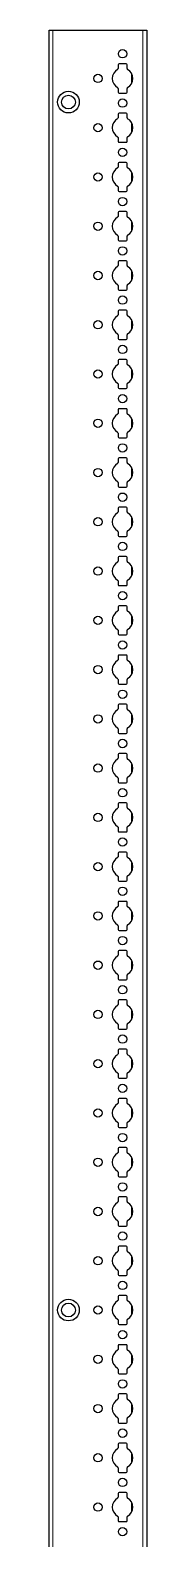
# Model space of a CAD drawing. Header units: millimetres. Extents: x -199 to 4350, y -1647 to 1507.
# Drawn here: x 2950 to 3000, y -318 to 447 of the extents above; entities that cross this region are included whole.
import ezdxf

# ---------------------------------------------------------------- set-up
doc = ezdxf.new("R2010")
doc.units = ezdxf.units.MM

msp = doc.modelspace()

# ---------------------------------------------------------------- linework, layer by layer
at = {"color": 7, "linetype": 'Continuous', "lineweight": 25}
for p, q in [((2950.39, -851.79), (2950.39, 447.21)), ((2950.39, 447.21), (2952.39, 447.21)), ((2952.39, 447.21), (2998.09, 447.21)), ((2998.09, 447.21), (3000.09, 447.21)), ((3000.09, 447.21), (3000.09, -851.79)), ((2985.44, 429.61), (2985.44, 427.73)), ((2989.54, 430.11), (2985.94, 430.11)), ((2990.04, 427.73), (2990.04, 429.61)), ((2985.44, 417.68), (2985.44, 415.81)), ((2985.94, 415.31), (2989.54, 415.31)), ((2990.04, 415.81), (2990.04, 417.68)), ((2985.44, 404.61), (2985.44, 402.73)), ((2989.54, 405.11), (2985.94, 405.11)), ((2990.04, 402.73), (2990.04, 404.61)), ((2985.44, 392.68), (2985.44, 390.81)), ((2990.04, 390.81), (2990.04, 392.68)), ((2985.94, 390.31), (2989.54, 390.31)), ((2985.44, 379.61), (2985.44, 377.73)), ((2989.54, 380.11), (2985.94, 380.11)), ((2990.04, 377.73), (2990.04, 379.61)), ((2985.44, 367.68), (2985.44, 365.81)), ((2990.04, 365.81), (2990.04, 367.68)), ((2985.94, 365.31), (2989.54, 365.31)), ((2985.44, 354.61), (2985.44, 352.73)), ((2989.54, 355.11), (2985.94, 355.11)), ((2990.04, 352.73), (2990.04, 354.61)), ((2985.44, 342.68), (2985.44, 340.81)), ((2985.94, 340.31), (2989.54, 340.31)), ((2990.04, 340.81), (2990.04, 342.68)), ((2985.44, 329.61), (2985.44, 327.73)), ((2989.54, 330.11), (2985.94, 330.11)), ((2990.04, 327.73), (2990.04, 329.61)), ((2985.44, 317.68), (2985.44, 315.81)), ((2985.94, 315.31), (2989.54, 315.31)), ((2990.04, 315.81), (2990.04, 317.68)), ((2985.44, 304.61), (2985.44, 302.73)), ((2989.54, 305.11), (2985.94, 305.11)), ((2990.04, 302.73), (2990.04, 304.61)), ((2985.44, 292.68), (2985.44, 290.81)), ((2990.04, 290.81), (2990.04, 292.68)), ((2985.94, 290.31), (2989.54, 290.31)), ((2985.44, 279.61), (2985.44, 277.73)), ((2989.54, 280.11), (2985.94, 280.11)), ((2990.04, 277.73), (2990.04, 279.61)), ((2985.44, 267.68), (2985.44, 265.81)), ((2985.94, 265.31), (2989.54, 265.31)), ((2990.04, 265.81), (2990.04, 267.68)), ((2985.44, 254.61), (2985.44, 252.73)), ((2989.54, 255.11), (2985.94, 255.11)), ((2990.04, 252.73), (2990.04, 254.61)), ((2985.44, 242.68), (2985.44, 240.81)), ((2985.94, 240.31), (2989.54, 240.31)), ((2990.04, 240.81), (2990.04, 242.68)), ((2989.54, 230.11), (2985.94, 230.11)), ((2985.44, 229.61), (2985.44, 227.73)), ((2990.04, 227.73), (2990.04, 229.61)), ((2985.44, 217.68), (2985.44, 215.81)), ((2985.94, 215.31), (2989.54, 215.31)), ((2990.04, 215.81), (2990.04, 217.68)), ((2985.44, 204.61), (2985.44, 202.73)), ((2989.54, 205.11), (2985.94, 205.11)), ((2990.04, 202.73), (2990.04, 204.61)), ((2985.44, 192.68), (2985.44, 190.81)), ((2990.04, 190.81), (2990.04, 192.68)), ((2985.94, 190.31), (2989.54, 190.31)), ((2985.44, 179.61), (2985.44, 177.73)), ((2989.54, 180.11), (2985.94, 180.11)), ((2990.04, 177.73), (2990.04, 179.61)), ((2985.44, 167.68), (2985.44, 165.81)), ((2985.94, 165.31), (2989.54, 165.31)), ((2990.04, 165.81), (2990.04, 167.68)), ((2985.44, 154.61), (2985.44, 152.73)), ((2989.54, 155.11), (2985.94, 155.11)), ((2990.04, 152.73), (2990.04, 154.61)), ((2985.44, 142.68), (2985.44, 140.81)), ((2985.94, 140.31), (2989.54, 140.31)), ((2990.04, 140.81), (2990.04, 142.68)), ((2985.44, 129.61), (2985.44, 127.73)), ((2989.54, 130.11), (2985.94, 130.11)), ((2990.04, 127.73), (2990.04, 129.61)), ((2985.44, 117.68), (2985.44, 115.81)), ((2985.94, 115.31), (2989.54, 115.31)), ((2990.04, 115.81), (2990.04, 117.68)), ((2985.44, 104.61), (2985.44, 102.73)), ((2989.54, 105.11), (2985.94, 105.11)), ((2990.04, 102.73), (2990.04, 104.61)), ((2985.44, 92.68), (2985.44, 90.81)), ((2990.04, 90.81), (2990.04, 92.68)), ((2985.94, 90.31), (2989.54, 90.31)), ((2985.44, 79.61), (2985.44, 77.73)), ((2989.54, 80.11), (2985.94, 80.11)), ((2990.04, 77.73), (2990.04, 79.61)), ((2985.44, 67.68), (2985.44, 65.81)), ((2985.94, 65.31), (2989.54, 65.31)), ((2990.04, 65.81), (2990.04, 67.68)), ((2985.44, 54.61), (2985.44, 52.73)), ((2989.54, 55.11), (2985.94, 55.11)), ((2990.04, 52.73), (2990.04, 54.61)), ((2985.44, 42.68), (2985.44, 40.81)), ((2985.94, 40.31), (2989.54, 40.31)), ((2990.04, 40.81), (2990.04, 42.68)), ((2985.44, 29.61), (2985.44, 27.73)), ((2989.54, 30.11), (2985.94, 30.11)), ((2990.04, 27.73), (2990.04, 29.61)), ((2985.44, 17.68), (2985.44, 15.81)), ((2990.04, 15.81), (2990.04, 17.68)), ((2985.94, 15.31), (2989.54, 15.31)), ((2985.44, 4.61), (2985.44, 2.73)), ((2989.54, 5.11), (2985.94, 5.11)), ((2990.04, 2.73), (2990.04, 4.61)), ((2985.44, -7.32), (2985.44, -9.19)), ((2990.04, -9.19), (2990.04, -7.32)), ((2985.94, -9.69), (2989.54, -9.69)), ((2985.44, -20.39), (2985.44, -22.27)), ((2989.54, -19.89), (2985.94, -19.89)), ((2990.04, -22.27), (2990.04, -20.39)), ((2985.44, -32.32), (2985.44, -34.19)), ((2985.94, -34.69), (2989.54, -34.69)), ((2990.04, -34.19), (2990.04, -32.32)), ((2985.44, -45.39), (2985.44, -47.27)), ((2989.54, -44.89), (2985.94, -44.89)), ((2990.04, -47.27), (2990.04, -45.39)), ((2985.44, -57.32), (2985.44, -59.19)), ((2985.94, -59.69), (2989.54, -59.69)), ((2990.04, -59.19), (2990.04, -57.32)), ((2985.44, -70.39), (2985.44, -72.27)), ((2989.54, -69.89), (2985.94, -69.89)), ((2990.04, -72.27), (2990.04, -70.39)), ((2985.44, -82.32), (2985.44, -84.19)), ((2990.04, -84.19), (2990.04, -82.32)), ((2985.94, -84.69), (2989.54, -84.69)), ((2985.44, -95.39), (2985.44, -97.27)), ((2989.54, -94.89), (2985.94, -94.89)), ((2990.04, -97.27), (2990.04, -95.39)), ((2985.44, -107.32), (2985.44, -109.19)), ((2985.94, -109.69), (2989.54, -109.69)), ((2990.04, -109.19), (2990.04, -107.32)), ((2985.44, -120.39), (2985.44, -122.27)), ((2989.54, -119.89), (2985.94, -119.89)), ((2990.04, -122.27), (2990.04, -120.39)), ((2985.44, -132.32), (2985.44, -134.19)), ((2985.94, -134.69), (2989.54, -134.69)), ((2990.04, -134.19), (2990.04, -132.32)), ((2985.44, -145.39), (2985.44, -147.27)), ((2989.54, -144.89), (2985.94, -144.89)), ((2990.04, -147.27), (2990.04, -145.39)), ((2985.44, -157.32), (2985.44, -159.19)), ((2985.94, -159.69), (2989.54, -159.69)), ((2990.04, -159.19), (2990.04, -157.32)), ((2985.44, -170.39), (2985.44, -172.27)), ((2989.54, -169.89), (2985.94, -169.89)), ((2990.04, -172.27), (2990.04, -170.39)), ((2985.44, -182.32), (2985.44, -184.19)), ((2990.04, -184.19), (2990.04, -182.32)), ((2985.94, -184.69), (2989.54, -184.69)), ((2985.44, -195.39), (2985.44, -197.27)), ((2989.54, -194.89), (2985.94, -194.89)), ((2990.04, -197.27), (2990.04, -195.39)), ((2985.44, -207.32), (2985.44, -209.19)), ((2985.94, -209.69), (2989.54, -209.69)), ((2990.04, -209.19), (2990.04, -207.32)), ((2985.44, -220.39), (2985.44, -222.27)), ((2989.54, -219.89), (2985.94, -219.89)), ((2990.04, -222.27), (2990.04, -220.39)), ((2985.44, -232.32), (2985.44, -234.19)), ((2985.94, -234.69), (2989.54, -234.69)), ((2990.04, -234.19), (2990.04, -232.32)), ((2989.54, -244.89), (2985.94, -244.89)), ((2985.44, -245.39), (2985.44, -247.27)), ((2990.04, -247.27), (2990.04, -245.39)), ((2985.44, -257.32), (2985.44, -259.19)), ((2985.94, -259.69), (2989.54, -259.69)), ((2990.04, -259.19), (2990.04, -257.32)), ((2985.44, -270.39), (2985.44, -272.27)), ((2989.54, -269.89), (2985.94, -269.89)), ((2990.04, -272.27), (2990.04, -270.39)), ((2985.44, -282.32), (2985.44, -284.19)), ((2990.04, -284.19), (2990.04, -282.32)), ((2985.94, -284.69), (2989.54, -284.69)), ((2985.44, -295.39), (2985.44, -297.27)), ((2989.54, -294.89), (2985.94, -294.89)), ((2990.04, -297.27), (2990.04, -295.39)), ((2985.44, -307.32), (2985.44, -309.19)), ((2985.94, -309.69), (2989.54, -309.69)), ((2990.04, -309.19), (2990.04, -307.32))]:
    msp.add_line(p, q, dxfattribs=at)
at = {"color": 8, "linetype": 'Continuous', "lineweight": 18}
for p, q in [((2952.39, 447.21), (2952.39, -851.79)), ((2998.09, -851.79), (2998.09, 447.21)), ((2992.24, 420), (2992.24, 425.41)), ((2992.24, 395), (2992.24, 400.41)), ((2992.24, 370), (2992.24, 375.41)), ((2992.24, 345), (2992.24, 350.41)), ((2992.24, 320), (2992.24, 325.41)), ((2992.24, 295), (2992.24, 300.41)), ((2992.24, 270), (2992.24, 275.41)), ((2992.24, 245), (2992.24, 250.41)), ((2992.24, 220), (2992.24, 225.41)), ((2992.24, 195), (2992.24, 200.41)), ((2992.24, 170), (2992.24, 175.41)), ((2992.24, 145), (2992.24, 150.41)), ((2992.24, 120), (2992.24, 125.41)), ((2992.24, 95), (2992.24, 100.41)), ((2992.24, 70), (2992.24, 75.41)), ((2992.24, 45), (2992.24, 50.41)), ((2992.24, 20), (2992.24, 25.41)), ((2992.24, -5), (2992.24, 0.41)), ((2992.24, -30), (2992.24, -24.59)), ((2992.24, -55), (2992.24, -49.59)), ((2992.24, -80), (2992.24, -74.59)), ((2992.24, -105), (2992.24, -99.59)), ((2992.24, -130), (2992.24, -124.59)), ((2992.24, -155), (2992.24, -149.59)), ((2992.24, -180), (2992.24, -174.59)), ((2992.24, -205), (2992.24, -199.59)), ((2992.24, -230), (2992.24, -224.59)), ((2992.24, -255), (2992.24, -249.59)), ((2992.24, -280), (2992.24, -274.59)), ((2992.24, -305), (2992.24, -299.59))]:
    msp.add_line(p, q, dxfattribs=at)
at = {"color": 7, "linetype": 'Continuous', "lineweight": 25}
for centre, radius in [((2987.74, 435.21), 2.12), ((2975.24, 422.71), 2.12), ((2960.24, 410.71), 5.5), ((2960.24, 410.71), 3.5), ((2987.74, 410.21), 2.12), ((2975.24, 397.71), 2.12), ((2987.74, 385.21), 2.12), ((2975.24, 372.71), 2.12), ((2987.74, 360.21), 2.12), ((2975.24, 347.71), 2.12), ((2987.74, 335.21), 2.12), ((2975.24, 322.71), 2.12), ((2987.74, 310.21), 2.12), ((2975.24, 297.71), 2.12), ((2987.74, 285.21), 2.12), ((2975.24, 272.71), 2.12), ((2987.74, 260.21), 2.12), ((2975.24, 247.71), 2.12), ((2987.74, 235.21), 2.12), ((2975.24, 222.71), 2.12), ((2987.74, 210.21), 2.12), ((2975.24, 197.71), 2.12), ((2987.74, 185.21), 2.12), ((2975.24, 172.71), 2.12), ((2987.74, 160.21), 2.12), ((2975.24, 147.71), 2.12), ((2987.74, 135.21), 2.12), ((2975.24, 122.71), 2.12), ((2987.74, 110.21), 2.12), ((2975.24, 97.71), 2.12), ((2987.74, 85.21), 2.12), ((2975.24, 72.71), 2.12), ((2987.74, 60.21), 2.12), ((2975.24, 47.71), 2.12), ((2987.74, 35.21), 2.12), ((2975.24, 22.71), 2.12), ((2987.74, 10.21), 2.12), ((2975.24, -2.29), 2.12), ((2987.74, -14.79), 2.12), ((2975.24, -27.29), 2.12), ((2987.74, -39.79), 2.12), ((2975.24, -52.29), 2.12), ((2987.74, -64.79), 2.12), ((2975.24, -77.29), 2.12), ((2987.74, -89.79), 2.12), ((2975.24, -102.29), 2.12), ((2987.74, -114.79), 2.12), ((2975.24, -127.29), 2.12), ((2987.74, -139.79), 2.12), ((2975.24, -152.29), 2.12), ((2987.74, -164.79), 2.12), ((2975.24, -177.29), 2.12), ((2987.74, -189.79), 2.12), ((2960.24, -202.29), 5.5), ((2960.24, -202.29), 3.5), ((2975.24, -202.29), 2.12), ((2987.74, -214.79), 2.12), ((2975.24, -227.29), 2.12), ((2987.74, -239.79), 2.12), ((2975.24, -252.29), 2.12), ((2987.74, -264.79), 2.12), ((2975.24, -277.29), 2.12), ((2987.74, -289.79), 2.12), ((2975.24, -302.29), 2.12), ((2987.74, -314.79), 2.12)]:
    msp.add_circle(centre, radius, dxfattribs=at)
for centre, radius, start, end in [((2985.94, 429.61), 0.5, 90, 180), ((2989.54, 429.61), 0.5, 0, 90), ((2987.74, 422.71), 5.25, 119.14074, 240.85926), ((2984.94, 427.73), 0.5, 299.14074, 0), ((2990.54, 427.73), 0.5, 180, 240.85926), ((2987.74, 422.71), 5.25, 299.14074, 60.85926), ((2984.94, 417.68), 0.5, 0, 60.85926), ((2985.94, 415.81), 0.5, 180, 270), ((2989.54, 415.81), 0.5, 270, 0), ((2990.54, 417.68), 0.5, 119.14074, 180), ((2987.74, 397.71), 5.25, 119.14074, 240.85926), ((2984.94, 402.73), 0.5, 299.14074, 0), ((2985.94, 404.61), 0.5, 90, 180), ((2989.54, 404.61), 0.5, 0, 90), ((2990.54, 402.73), 0.5, 180, 240.85926), ((2987.74, 397.71), 5.25, 299.14074, 60.85926), ((2984.94, 392.68), 0.5, 0, 60.85926), ((2985.94, 390.81), 0.5, 180, 270), ((2989.54, 390.81), 0.5, 270, 0), ((2990.54, 392.68), 0.5, 119.14074, 180), ((2987.74, 372.71), 5.25, 119.14074, 240.85926), ((2984.94, 377.73), 0.5, 299.14074, 0), ((2985.94, 379.61), 0.5, 90, 180), ((2989.54, 379.61), 0.5, 0, 90), ((2990.54, 377.73), 0.5, 180, 240.85926), ((2987.74, 372.71), 5.25, 299.14074, 60.85926), ((2984.94, 367.68), 0.5, 0, 60.85926), ((2990.54, 367.68), 0.5, 119.14074, 180), ((2985.94, 365.81), 0.5, 180, 270), ((2989.54, 365.81), 0.5, 270, 0), ((2987.74, 347.71), 5.25, 119.14074, 240.85926), ((2984.94, 352.73), 0.5, 299.14074, 0), ((2985.94, 354.61), 0.5, 90, 180), ((2989.54, 354.61), 0.5, 0, 90), ((2990.54, 352.73), 0.5, 180, 240.85926), ((2987.74, 347.71), 5.25, 299.14074, 60.85926), ((2984.94, 342.68), 0.5, 0, 60.85926), ((2985.94, 340.81), 0.5, 180, 270), ((2989.54, 340.81), 0.5, 270, 0), ((2990.54, 342.68), 0.5, 119.14074, 180), ((2985.94, 329.61), 0.5, 90, 180), ((2989.54, 329.61), 0.5, 0, 90), ((2987.74, 322.71), 5.25, 119.14074, 240.85926), ((2984.94, 327.73), 0.5, 299.14074, 0), ((2990.54, 327.73), 0.5, 180, 240.85926), ((2987.74, 322.71), 5.25, 299.14074, 60.85926), ((2984.94, 317.68), 0.5, 0, 60.85926), ((2985.94, 315.81), 0.5, 180, 270), ((2989.54, 315.81), 0.5, 270, 0), ((2990.54, 317.68), 0.5, 119.14074, 180), ((2987.74, 297.71), 5.25, 119.14074, 240.85926), ((2984.94, 302.73), 0.5, 299.14074, 0), ((2985.94, 304.61), 0.5, 90, 180), ((2989.54, 304.61), 0.5, 0, 90), ((2990.54, 302.73), 0.5, 180, 240.85926), ((2987.74, 297.71), 5.25, 299.14074, 60.85926), ((2984.94, 292.68), 0.5, 0, 60.85926), ((2990.54, 292.68), 0.5, 119.14074, 180), ((2985.94, 290.81), 0.5, 180, 270), ((2989.54, 290.81), 0.5, 270, 0), ((2987.74, 272.71), 5.25, 119.14074, 240.85926), ((2984.94, 277.73), 0.5, 299.14074, 0), ((2985.94, 279.61), 0.5, 90, 180), ((2989.54, 279.61), 0.5, 0, 90), ((2990.54, 277.73), 0.5, 180, 240.85926), ((2987.74, 272.71), 5.25, 299.14074, 60.85926), ((2984.94, 267.68), 0.5, 0, 60.85926), ((2990.54, 267.68), 0.5, 119.14074, 180), ((2985.94, 265.81), 0.5, 180, 270), ((2989.54, 265.81), 0.5, 270, 0), ((2984.94, 252.73), 0.5, 299.14074, 0), ((2985.94, 254.61), 0.5, 90, 180), ((2989.54, 254.61), 0.5, 0, 90), ((2990.54, 252.73), 0.5, 180, 240.85926), ((2987.74, 247.71), 5.25, 119.14074, 240.85926), ((2987.74, 247.71), 5.25, 299.14074, 60.85926), ((2984.94, 242.68), 0.5, 0, 60.85926), ((2985.94, 240.81), 0.5, 180, 270), ((2989.54, 240.81), 0.5, 270, 0), ((2990.54, 242.68), 0.5, 119.14074, 180), ((2985.94, 229.61), 0.5, 90, 180), ((2989.54, 229.61), 0.5, 0, 90), ((2987.74, 222.71), 5.25, 119.14074, 240.85926), ((2984.94, 227.73), 0.5, 299.14074, 0), ((2990.54, 227.73), 0.5, 180, 240.85926), ((2987.74, 222.71), 5.25, 299.14074, 60.85926), ((2984.94, 217.68), 0.5, 0, 60.85926), ((2985.94, 215.81), 0.5, 180, 270), ((2989.54, 215.81), 0.5, 270, 0), ((2990.54, 217.68), 0.5, 119.14074, 180), ((2987.74, 197.71), 5.25, 119.14074, 240.85926), ((2984.94, 202.73), 0.5, 299.14074, 0), ((2985.94, 204.61), 0.5, 90, 180), ((2989.54, 204.61), 0.5, 0, 90), ((2990.54, 202.73), 0.5, 180, 240.85926), ((2987.74, 197.71), 5.25, 299.14074, 60.85926), ((2984.94, 192.68), 0.5, 0, 60.85926), ((2990.54, 192.68), 0.5, 119.14074, 180), ((2985.94, 190.81), 0.5, 180, 270), ((2989.54, 190.81), 0.5, 270, 0), ((2987.74, 172.71), 5.25, 119.14074, 240.85926), ((2984.94, 177.73), 0.5, 299.14074, 0), ((2985.94, 179.61), 0.5, 90, 180), ((2989.54, 179.61), 0.5, 360, 90), ((2990.54, 177.73), 0.5, 180, 240.85926), ((2987.74, 172.71), 5.25, 299.14074, 60.85926), ((2984.94, 167.68), 0.5, 0, 60.85926), ((2985.94, 165.81), 0.5, 180, 270), ((2989.54, 165.81), 0.5, 270, 0), ((2990.54, 167.68), 0.5, 119.14074, 180), ((2985.94, 154.61), 0.5, 90, 180), ((2989.54, 154.61), 0.5, 360, 90), ((2987.74, 147.71), 5.25, 119.14074, 240.85926), ((2984.94, 152.73), 0.5, 299.14074, 0), ((2990.54, 152.73), 0.5, 180, 240.85926), ((2987.74, 147.71), 5.25, 299.14074, 60.85926), ((2984.94, 142.68), 0.5, 0, 60.85926), ((2985.94, 140.81), 0.5, 180, 270), ((2989.54, 140.81), 0.5, 270, 0), ((2990.54, 142.68), 0.5, 119.14074, 180), ((2987.74, 122.71), 5.25, 119.14074, 240.85926), ((2984.94, 127.73), 0.5, 299.14074, 0), ((2985.94, 129.61), 0.5, 90, 180), ((2989.54, 129.61), 0.5, 0, 90), ((2990.54, 127.73), 0.5, 180, 240.85926), ((2987.74, 122.71), 5.25, 299.14074, 60.85926), ((2984.94, 117.68), 0.5, 0, 60.85926), ((2985.94, 115.81), 0.5, 180, 270), ((2989.54, 115.81), 0.5, 270, 0), ((2990.54, 117.68), 0.5, 119.14074, 180), ((2987.74, 97.71), 5.25, 119.14074, 240.85926), ((2984.94, 102.73), 0.5, 299.14074, 0), ((2985.94, 104.61), 0.5, 90, 180), ((2989.54, 104.61), 0.5, 0, 90), ((2990.54, 102.73), 0.5, 180, 240.85926), ((2987.74, 97.71), 5.25, 299.14074, 60.85926), ((2984.94, 92.68), 0.5, 0, 60.85926), ((2990.54, 92.68), 0.5, 119.14074, 180), ((2985.94, 90.81), 0.5, 180, 270), ((2989.54, 90.81), 0.5, 270, 0), ((2987.74, 72.71), 5.25, 119.14074, 240.85926), ((2984.94, 77.73), 0.5, 299.14074, 0), ((2985.94, 79.61), 0.5, 90, 180), ((2989.54, 79.61), 0.5, 0, 90), ((2990.54, 77.73), 0.5, 180, 240.85926), ((2987.74, 72.71), 5.25, 299.14074, 60.85926), ((2984.94, 67.68), 0.5, 0, 60.85926), ((2985.94, 65.81), 0.5, 180, 270), ((2989.54, 65.81), 0.5, 270, 0), ((2990.54, 67.68), 0.5, 119.14074, 180), ((2985.94, 54.61), 0.5, 90, 180), ((2989.54, 54.61), 0.5, 0, 90), ((2987.74, 47.71), 5.25, 119.14074, 240.85926), ((2984.94, 52.73), 0.5, 299.14074, 0), ((2990.54, 52.73), 0.5, 180, 240.85926), ((2987.74, 47.71), 5.25, 299.14074, 60.85926), ((2984.94, 42.68), 0.5, 0, 60.85926), ((2985.94, 40.81), 0.5, 180, 270), ((2989.54, 40.81), 0.5, 270, 0), ((2990.54, 42.68), 0.5, 119.14074, 180), ((2987.74, 22.71), 5.25, 119.14074, 240.85926), ((2984.94, 27.73), 0.5, 299.14074, 0), ((2985.94, 29.61), 0.5, 90, 180), ((2989.54, 29.61), 0.5, 0, 90), ((2990.54, 27.73), 0.5, 180, 240.85926), ((2987.74, 22.71), 5.25, 299.14074, 60.85926), ((2984.94, 17.68), 0.5, 0, 60.85926), ((2985.94, 15.81), 0.5, 180, 270), ((2989.54, 15.81), 0.5, 270, 0), ((2990.54, 17.68), 0.5, 119.14074, 180), ((2987.74, -2.29), 5.25, 119.14074, 240.85926), ((2984.94, 2.73), 0.5, 299.14074, 0), ((2985.94, 4.61), 0.5, 90, 180), ((2989.54, 4.61), 0.5, 0, 90), ((2990.54, 2.73), 0.5, 180, 240.85926), ((2987.74, -2.29), 5.25, 299.14074, 60.85926), ((2984.94, -7.32), 0.5, 0, 60.85926), ((2990.54, -7.32), 0.5, 119.14074, 180), ((2985.94, -9.19), 0.5, 180, 270), ((2989.54, -9.19), 0.5, 270, 0), ((2987.74, -27.29), 5.25, 119.14074, 240.85926), ((2984.94, -22.27), 0.5, 299.14074, 0), ((2985.94, -20.39), 0.5, 90, 180), ((2989.54, -20.39), 0.5, 0, 90), ((2990.54, -22.27), 0.5, 180, 240.85926), ((2987.74, -27.29), 5.25, 299.14074, 60.85926), ((2984.94, -32.32), 0.5, 0, 60.85926), ((2985.94, -34.19), 0.5, 180, 270), ((2989.54, -34.19), 0.5, 270, 0), ((2990.54, -32.32), 0.5, 119.14074, 180), ((2985.94, -45.39), 0.5, 90, 180), ((2989.54, -45.39), 0.5, 0, 90), ((2987.74, -52.29), 5.25, 119.14074, 240.85926), ((2984.94, -47.27), 0.5, 299.14074, 0), ((2990.54, -47.27), 0.5, 180, 240.85926), ((2987.74, -52.29), 5.25, 299.14074, 60.85926), ((2984.94, -57.32), 0.5, 0, 60.85926), ((2985.94, -59.19), 0.5, 180, 270), ((2989.54, -59.19), 0.5, 270, 0), ((2990.54, -57.32), 0.5, 119.14074, 180), ((2987.74, -77.29), 5.25, 119.14074, 240.85926), ((2984.94, -72.27), 0.5, 299.14074, 0), ((2985.94, -70.39), 0.5, 90, 180), ((2989.54, -70.39), 0.5, 0, 90), ((2990.54, -72.27), 0.5, 180, 240.85926), ((2987.74, -77.29), 5.25, 299.14074, 60.85926), ((2984.94, -82.32), 0.5, 0, 60.85926), ((2985.94, -84.19), 0.5, 180, 270), ((2989.54, -84.19), 0.5, 270, 0), ((2990.54, -82.32), 0.5, 119.14074, 180), ((2987.74, -102.29), 5.25, 119.14074, 240.85926), ((2984.94, -97.27), 0.5, 299.14074, 0), ((2985.94, -95.39), 0.5, 90, 180), ((2989.54, -95.39), 0.5, 0, 90), ((2990.54, -97.27), 0.5, 180, 240.85926), ((2987.74, -102.29), 5.25, 299.14074, 60.85926), ((2984.94, -107.32), 0.5, 0, 60.85926), ((2990.54, -107.32), 0.5, 119.14074, 180), ((2985.94, -109.19), 0.5, 180, 270), ((2989.54, -109.19), 0.5, 270, 0), ((2984.94, -122.27), 0.5, 299.14074, 0), ((2985.94, -120.39), 0.5, 90, 180), ((2989.54, -120.39), 0.5, 0, 90), ((2990.54, -122.27), 0.5, 180, 240.85926), ((2987.74, -127.29), 5.25, 119.14074, 240.85926), ((2987.74, -127.29), 5.25, 299.14074, 60.85926), ((2984.94, -132.32), 0.5, 0, 60.85926), ((2985.94, -134.19), 0.5, 180, 270), ((2989.54, -134.19), 0.5, 270, 0), ((2990.54, -132.32), 0.5, 119.14074, 180), ((2985.94, -145.39), 0.5, 90, 180), ((2989.54, -145.39), 0.5, 0, 90), ((2987.74, -152.29), 5.25, 119.14074, 240.85926), ((2984.94, -147.27), 0.5, 299.14074, 0), ((2990.54, -147.27), 0.5, 180, 240.85926), ((2987.74, -152.29), 5.25, 299.14074, 60.85926), ((2984.94, -157.32), 0.5, 0, 60.85926), ((2985.94, -159.19), 0.5, 180, 270), ((2989.54, -159.19), 0.5, 270, 0), ((2990.54, -157.32), 0.5, 119.14074, 180), ((2987.74, -177.29), 5.25, 119.14074, 240.85926), ((2984.94, -172.27), 0.5, 299.14074, 0), ((2985.94, -170.39), 0.5, 90, 180), ((2989.54, -170.39), 0.5, 0, 90), ((2990.54, -172.27), 0.5, 180, 240.85926), ((2987.74, -177.29), 5.25, 299.14074, 60.85926), ((2984.94, -182.32), 0.5, 0, 60.85926), ((2990.54, -182.32), 0.5, 119.14074, 180), ((2985.94, -184.19), 0.5, 180, 270), ((2989.54, -184.19), 0.5, 270, 0), ((2987.74, -202.29), 5.25, 119.14074, 240.85926), ((2984.94, -197.27), 0.5, 299.14074, 0), ((2985.94, -195.39), 0.5, 90, 180), ((2989.54, -195.39), 0.5, 0, 90), ((2990.54, -197.27), 0.5, 180, 240.85926), ((2987.74, -202.29), 5.25, 299.14074, 60.85926), ((2984.94, -207.32), 0.5, 0, 60.85926), ((2985.94, -209.19), 0.5, 180, 270), ((2989.54, -209.19), 0.5, 270, 0), ((2990.54, -207.32), 0.5, 119.14074, 180), ((2985.94, -220.39), 0.5, 90, 180), ((2989.54, -220.39), 0.5, 0, 90), ((2987.74, -227.29), 5.25, 119.14074, 240.85926), ((2984.94, -222.27), 0.5, 299.14074, 0), ((2990.54, -222.27), 0.5, 180, 240.85926), ((2987.74, -227.29), 5.25, 299.14074, 60.85926), ((2984.94, -232.32), 0.5, 0, 60.85926), ((2985.94, -234.19), 0.5, 180, 270), ((2989.54, -234.19), 0.5, 270, 0), ((2990.54, -232.32), 0.5, 119.14074, 180), ((2985.94, -245.39), 0.5, 90, 180), ((2989.54, -245.39), 0.5, 0, 90), ((2987.74, -252.29), 5.25, 119.14074, 240.85926), ((2984.94, -247.27), 0.5, 299.14074, 0), ((2990.54, -247.27), 0.5, 180, 240.85926), ((2987.74, -252.29), 5.25, 299.14074, 60.85926), ((2984.94, -257.32), 0.5, 0, 60.85926), ((2985.94, -259.19), 0.5, 180, 270), ((2989.54, -259.19), 0.5, 270, 0), ((2990.54, -257.32), 0.5, 119.14074, 180), ((2987.74, -277.29), 5.25, 119.14074, 240.85926), ((2984.94, -272.27), 0.5, 299.14074, 0), ((2985.94, -270.39), 0.5, 90, 180), ((2989.54, -270.39), 0.5, 0, 90), ((2990.54, -272.27), 0.5, 180, 240.85926), ((2987.74, -277.29), 5.25, 299.14074, 60.85926), ((2984.94, -282.32), 0.5, 0, 60.85926), ((2990.54, -282.32), 0.5, 119.14074, 180), ((2985.94, -284.19), 0.5, 180, 270), ((2989.54, -284.19), 0.5, 270, 0), ((2987.74, -302.29), 5.25, 119.14074, 240.85926), ((2984.94, -297.27), 0.5, 299.14074, 0), ((2985.94, -295.39), 0.5, 90, 180), ((2989.54, -295.39), 0.5, 0, 90), ((2990.54, -297.27), 0.5, 180, 240.85926), ((2987.74, -302.29), 5.25, 299.14074, 60.85926), ((2984.94, -307.32), 0.5, 0, 60.85926), ((2985.94, -309.19), 0.5, 180, 270), ((2989.54, -309.19), 0.5, 270, 0), ((2990.54, -307.32), 0.5, 119.14074, 180)]:
    msp.add_arc(centre, radius, start, end, dxfattribs=at)

doc.saveas('drawing.dxf')
